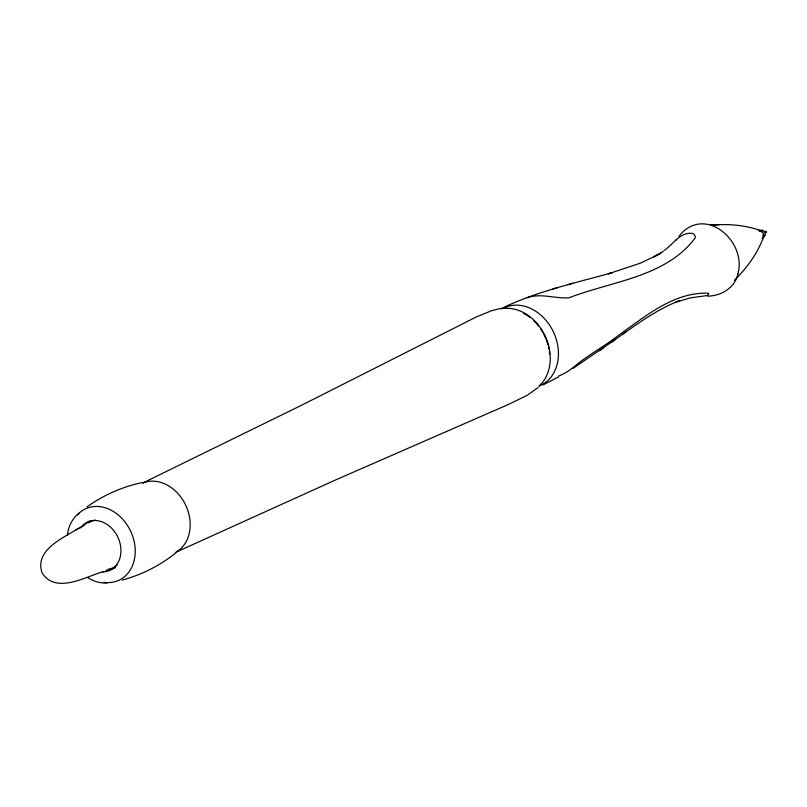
<?xml version="1.0" encoding="UTF-8"?>
<svg xmlns="http://www.w3.org/2000/svg" width="807" height="807" viewBox="0 0 807 807"><rect width="100%" height="100%" fill="white"/><g stroke="black" fill="none" stroke-linecap="round" stroke-linejoin="round"><path stroke-width="1.21" d="M67.495 535.303C68.121 526.598 72.438 518.023 79.56 512.828M766.277 232.477L766.368 231.518M737.82 274.007C747.443 241.364 704.35 203.878 678.929 236.269M766.267 231.71L765.45 231.559M707.608 296.179C721.165 295.927 735.076 287.837 737.88 273.845M763.472 237.177C757.42 253.62 746.858 268.065 734.41 280.271M664.413 250.362C672.988 244.481 680.543 231.528 692.497 233.445A14.506 6.527 -10.3 0 1 694.746 235.351L694.908 235.725A11.913 6.416 -0.9 0 1 695.231 237.823C666.088 277.184 611.615 281.169 569.026 297.803C555.055 298.782 540.599 292.86 526.961 297.773M765.46 231.276L766.519 231.538L766.247 232.648M538.128 387.562L527.354 395.218L508.41 404.458L336.166 479.691L175.855 552.24M675.459 240.446L676.064 239.972M176.259 552.492C160.411 565.384 141.85 574.786 122.129 580.092M658.512 254.78L663.425 251.098M611.494 342.218L626.525 331.465M573.01 368.416L615.479 339.394M599.46 350.783L603.747 347.736M622.843 334.088C640.617 321.529 658.653 308.809 679.06 300.84L675.721 302.232L690.227 297.894L707.063 295.564A14.506 2.209 -15.8 0 0 708.576 294.323L708.617 294.182A11.913 3.077 -23.9 0 0 708.223 293.244C674.178 291.821 645.721 316.122 619.423 334.653C605.603 345.598 589.927 353.88 576.248 364.976C570.912 369.525 565.051 373.601 558.464 376.123M87.055 506.836C103.7 494.973 122.714 486.591 142.738 482.465M660.741 252.682L653.993 256.858L657.16 255.093L640.587 263.082L608.317 273.835L612.342 272.675C576.38 282.621 539.621 290.762 505.596 306.519M79.015 528.141C63.763 537.654 34.176 549.89 42.065 572.839C55.683 594.608 85.824 576.601 103.578 571.487M501.228 308.94L505.565 306.529M75.908 529.856L85.128 524.752M543.101 384.848L558.414 376.98M552.866 288.997L558.252 287.433M567.835 284.72L572.879 283.257M719.481 224.659L710.543 225.224C727.218 223.64 744.357 224.871 760.244 230.429M506.857 308.092L500.279 308.506L491.352 310.806L476.191 317.01L300.718 405.659L142.728 483.04A38.393 30.565 64.8 0 1 185.277 504.314A38.393 30.565 64.8 0 1 176.804 551.685M106.948 583.047C100.159 583.34 93.269 581.353 87.691 577.499M503.326 308.304A42.811 34.086 64.8 0 1 553.642 332.383A42.811 34.086 64.8 0 1 539.147 385.978M117.055 565.102A25.612 20.528 64.6 0 1 108.209 569.167M88.649 522.906A25.612 20.528 64.6 0 1 95.428 520.091M80.539 527.889A26.601 21.174 64.8 0 1 117.54 536.534A26.601 21.174 64.8 0 1 102.428 571.901M77.321 514.927A39.422 31.382 64.8 0 1 131.914 534.113A39.422 31.382 64.8 0 1 103.841 582.311M112.576 569.026A26.601 21.174 64.8 0 1 105.979 570.226M86.329 523.622A26.601 21.174 64.8 0 1 89.92 520.959M115.522 567.513A26.601 21.174 64.8 0 1 113.585 568.592M523.804 313.489A42.811 34.086 64.8 0 1 526.86 315.275M527.849 315.93A42.811 34.086 64.8 0 1 529.796 317.343M533.518 320.51A42.811 34.086 64.8 0 1 538.551 326.058M540.478 328.691A42.811 34.086 64.8 0 1 542.798 332.393M543.837 334.32A42.811 34.086 64.8 0 1 545.693 338.304M546.107 339.323A42.811 34.086 64.8 0 1 547.852 344.508M548.387 346.607A42.811 34.086 64.8 0 1 548.901 349.078M549.295 351.559A42.811 34.086 64.8 0 1 549.557 354.021M502.983 308.587A44.012 35.034 64.8 0 1 545.27 336.186A44.012 35.034 64.8 0 1 538.985 386.15M758.913 230.368A4.489 3.571 64.8 0 1 763.462 233.475A4.489 3.571 64.8 0 1 762.171 238.63M759.669 231.155A3.632 2.885 64.8 0 1 760.214 231.236M761.273 231.72A3.632 2.885 64.8 0 1 761.747 232.103M763.008 234.312A3.632 2.885 64.8 0 1 763.019 236.158M759.659 231.347A3.632 2.885 64.8 0 1 764.723 232.083A3.632 2.885 64.8 0 1 762.958 237.127"/></g></svg>
